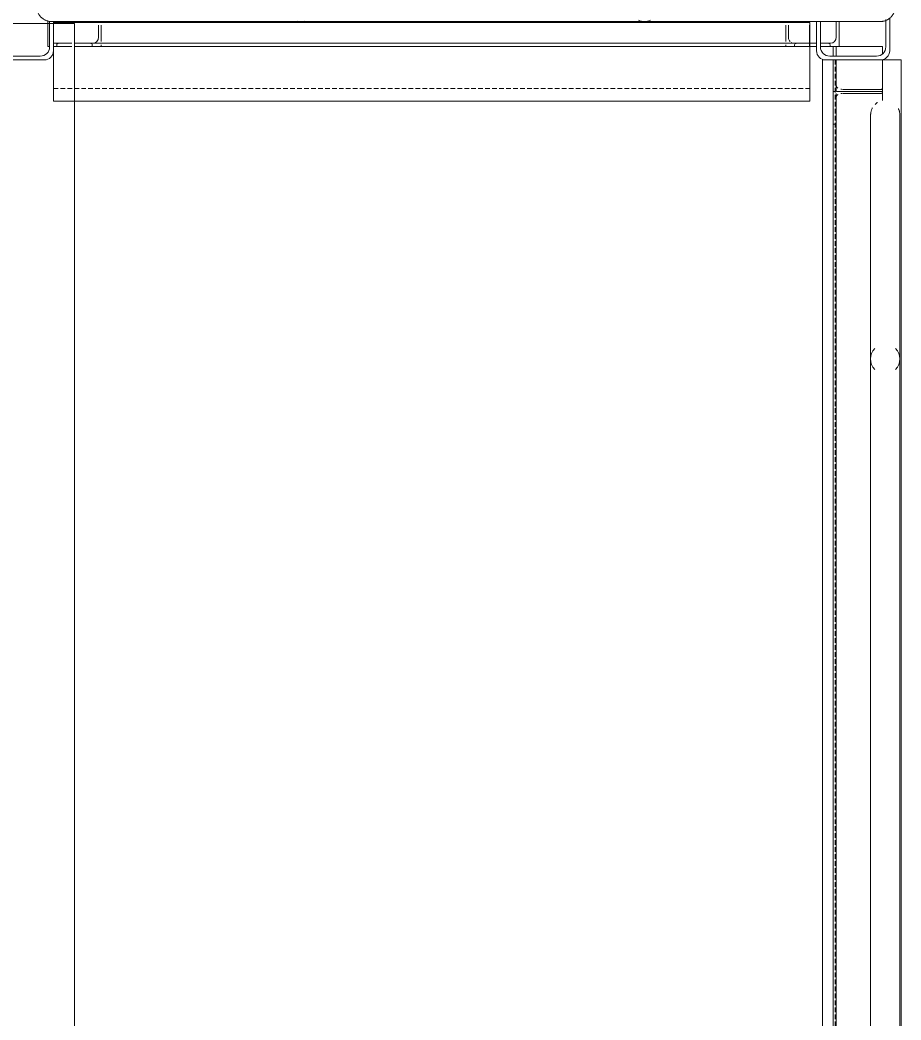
# Model space of a CAD drawing. Header units: centimetres. Extents: x -13617 to -9515, y -261 to 6553.
# Drawn here: x -12694.1 to -12603.7, y 5579.6 to 5682.1 of the extents above; entities that cross this region are included whole.
import ezdxf

# ---------------------------------------------------------------- set-up
doc = ezdxf.new("R2010")
doc.units = ezdxf.units.CM
doc.linetypes.add('_Overhead', pattern=[0.47625, 0.3175, -0.15875])
doc.linetypes.add('Hidden', pattern=[0.714375, 0.47625, -0.238125])
for name, color, linetype, lineweight in [('A-FLOR-HRAL', 7, 'Continuous', 9), ('S-BEAM', 7, 'Continuous', 9), ('S-COLS', 7, 'Continuous', 9)]:
    doc.layers.add(name, color=color, linetype=linetype, lineweight=lineweight)

# ---------------------------------------------------------------- blocks, each defined once
blk = doc.blocks.new('HSS Rectangular-Column - 75 x 75-1752528-Planta patio maniobras')
at = {"layer": 'S-COLS', "color": 253, "true_color": 0xaaaaaa}
for p, q in [((-2.8, 3.75), (2.8, 3.75)), ((2.4, 3.35), (-2.4, 3.35)), ((-3.75, -2.8), (-3.75, 2.8)), ((-3.35, 2.4), (-3.35, -2.4)), ((3.35, 0), (3.35, 0.2)), ((3.75, 0.2), (3.75, 0.07)), ((3.75, 0.2), (3.75, 0.07)), ((3.35, -2.4), (3.35, 0)), ((3.75, 0), (3.75, -2.8)), ((3.75, -0.19), (3.75, -1.41)), ((3.75, -1.41), (3.75, -1.57)), ((3.75, -1.57), (3.75, -1.72)), ((3.75, -1.73), (3.75, -1.86)), ((3.75, -2.2), (3.75, -2.36)), ((3.75, -2.36), (3.75, -2.8)), ((-2.16, -3.75), (-2.8, -3.75)), ((-2.4, -3.35), (-2.16, -3.35)), ((-2.16, -3.35), (2.4, -3.35)), ((2.8, -3.75), (-2.16, -3.75))]:
    blk.add_line(p, q, dxfattribs=at)
for centre, radius, start, end in [((-2.8, 2.8), 0.95, 90, 180), ((-2.4, 2.4), 0.952, 90, 180), ((2.4, 2.4), 0.952, 47.6033, 90), ((2.8, 2.8), 0.95, 21.2128, 90), ((-2.8, -2.8), 0.95, 180, 270), ((-2.4, -2.4), 0.953, 180, 270), ((2.4, -2.4), 0.952, 270, 360), ((2.8, -2.8), 0.95, 270, 360)]:
    blk.add_arc(centre, radius, start, end, dxfattribs=at)
blk = doc.blocks.new('HSS Rectangular-Column - 75 x 75-V113-Planta patio maniobras')
at = {"layer": 'S-COLS', "color": 253, "true_color": 0xaaaaaa}
for p, q in [((-2.8, 3.75), (2.8, 3.75)), ((2.4, 3.35), (-2.4, 3.35)), ((-3.75, -2.8), (-3.75, 0.2)), ((-3.35, 0.2), (-3.35, -2.4)), ((3.35, -2.4), (3.35, 0.39)), ((3.75, 0.54), (3.75, -2.8)), ((-2.06, -3.75), (-2.8, -3.75)), ((2.8, -3.75), (-2.8, -3.75)), ((-2.4, -3.35), (2.4, -3.35)), ((-1.9, -3.75), (-2.03, -3.75)), ((-1.43, -3.75), (-1.54, -3.75)), ((-1.11, -3.75), (-1.27, -3.75)), ((2.8, -3.75), (-1.07, -3.75))]:
    blk.add_line(p, q, dxfattribs=at)
for centre, radius, start, end in [((-2.8, 2.8), 0.95, 90, 150), ((-2.4, 2.4), 0.952, 90, 120), ((2.4, 2.4), 0.952, 60, 90), ((2.8, 2.8), 0.95, 2.8997, 90), ((-2.8, -2.8), 0.95, 180, 270), ((-2.4, -2.4), 0.953, 180, 270), ((2.4, -2.4), 0.952, 270, 360), ((2.8, -2.8), 0.95, 270, 360)]:
    blk.add_arc(centre, radius, start, end, dxfattribs=at)
blk = doc.blocks.new('C Shapes - C12X25-1753966-Planta patio maniobras')
at = {"layer": 'S-BEAM', "color": 254, "true_color": 0xcccccc}
for p, q in [((101.64, 6.34), (-97.85, 6.34)), ((-97.85, -1.71), (-97.85, 6.34)), ((-97.85, 6.34), (-97.85, 5.81)), ((-97.85, 6.34), (-97.85, 5.81)), ((-97.85, 6.34), (101.64, 6.34)), ((-97.85, 6.34), (101.64, 6.34)), ((-97.85, 6.08), (-97.85, 4.23)), ((-97.85, 5.81), (-97.85, 4.23)), ((-97.85, 4.23), (-97.85, 5.81)), ((-97.85, 4.23), (-97.85, 0.65)), ((-97.85, 0.65), (-97.85, 4.23)), ((-97.85, 4.23), (-97.85, -0.28)), ((-97.85, -0.28), (-97.85, 0.65)), ((-97.85, -0.28), (-97.85, 0.65)), ((-97.85, -0.42), (-97.85, -1.37)), ((-97.85, -1.37), (-97.85, -1.71)), ((101.64, -1.71), (-97.85, -1.71)), ((-97.85, -1.71), (95.26, -1.71))]:
    blk.add_line(p, q, dxfattribs=at)
at = {"layer": 'S-BEAM', "color": 254, "linetype": 'Hidden', "true_color": 0xcccccc}
blk.add_line((-97.85, -0.42), (101.64, -0.42), dxfattribs=at)
blk = doc.blocks.new('C Shapes - C12X25-1753967-Planta patio maniobras')
at = {"layer": 'S-BEAM', "color": 254, "true_color": 0xcccccc}
for p, q in [((-101.14, 6.34), (-101.6, 6.34)), ((-101.6, -1.71), (-101.6, 6.34)), ((-101.6, 6.34), (-101.6, 5.81)), ((-101.6, 6.34), (-101.6, 6.27)), ((-101.6, 6.34), (96.12, 6.34)), ((-101.6, 6.27), (-101.6, 5.81)), ((-101.41, 6.34), (-101.29, 6.34)), ((-101.29, 6.34), (-101.15, 6.34)), ((-95.7, 6.34), (-101.14, 6.34)), ((-101.14, 6.34), (-95.7, 6.34)), ((-95.44, 6.34), (-95.7, 6.34)), ((-95.7, 6.34), (-95.44, 6.34)), ((-95.23, 6.34), (-95.44, 6.34)), ((-95.44, 6.34), (-95.23, 6.34)), ((-95.06, 6.34), (-95.22, 6.34)), ((-95.22, 6.34), (-95.06, 6.34)), ((-93.62, 6.34), (-94.92, 6.34)), ((-94.92, 6.34), (-93.62, 6.34)), ((95.26, 6.34), (-93.62, 6.34)), ((-93.62, 6.34), (95.26, 6.34)), ((-101.6, 6.08), (-101.6, 4.19)), ((-101.6, 5.81), (-101.6, 4.19)), ((-101.6, 4.19), (-101.6, 5.81)), ((-101.6, 3.79), (-101.6, 0.65)), ((-101.6, 0.65), (-101.6, 3.79)), ((-101.6, 3.79), (-101.6, -0.28))]:
    blk.add_line(p, q, dxfattribs=at)
blk = doc.blocks.new('C Shapes - C12X25-1753745-Planta patio maniobras')
at = {"layer": 'S-BEAM', "color": 254, "true_color": 0xcccccc}
for p, q in [((95.44, 6.34), (17.86, 6.34)), ((17.86, -1.71), (17.86, 6.34)), ((17.86, 6.34), (95.44, 6.34)), ((17.86, 6.34), (95.44, 6.34)), ((95.44, 5.81), (95.44, 6.34)), ((95.44, 6.32), (95.44, 6.34)), ((95.44, 6.34), (95.44, -1.71)), ((95.44, 6.19), (95.44, 6.32)), ((95.44, 5.81), (95.44, 6.19)), ((17.86, 6.08), (17.86, 5.81)), ((17.86, 6.08), (17.86, 5.95)), ((17.86, 6.08), (17.86, 3.47)), ((17.86, 5.95), (17.86, 5.81)), ((17.86, 5.81), (17.86, 3.47)), ((17.86, 4.19), (17.86, 5.81)), ((95.44, -0.28), (95.44, 6.08)), ((95.44, 5.81), (95.44, 0.65)), ((95.44, 0.65), (95.44, 5.81)), ((17.86, 3.47), (17.86, 4.19)), ((17.86, 3.47), (17.86, 0.65)), ((17.86, 0.65), (17.86, 3.47)), ((17.86, 3.47), (17.86, -0.28)), ((17.86, -0.42), (17.86, 0.65)), ((17.86, -0.42), (17.86, 0.65)), ((95.44, 0.65), (95.44, -0.42)), ((95.44, 0.65), (95.44, 0.36)), ((95.44, 0.36), (95.44, 0.1)), ((95.44, 0.1), (95.44, -0.42)), ((17.86, -0.42), (17.86, -1.71)), ((95.44, -1.71), (95.44, -0.42)), ((95.44, -1.71), (17.86, -1.71)), ((17.86, -1.71), (19.48, -1.71)), ((19.48, -1.71), (19.62, -1.71)), ((19.62, -1.71), (19.75, -1.71)), ((20.01, -1.71), (95.44, -1.71))]:
    blk.add_line(p, q, dxfattribs=at)
at = {"layer": 'S-BEAM', "color": 254, "linetype": 'Hidden', "true_color": 0xcccccc}
blk.add_line((17.86, -0.42), (95.44, -0.42), dxfattribs=at)
blk = doc.blocks.new('M_L Equal Angles - L51X51X3_2-1754338-Planta patio maniobras')
at = {"layer": 'S-BEAM', "color": 254, "true_color": 0xcccccc}
for p, q in [((-12691.26, 5681.96), (-12691.26, 5681.75)), ((-12691.26, 5681.75), (-12691.26, 5679.39)), ((-12615.56, 5681.44), (-12615.56, 5681.56)), ((-12615.56, 5680.35), (-12615.56, 5681.43)), ((-12615.28, 5681.56), (-12615.28, 5681.44)), ((-12615.28, 5681.43), (-12615.28, 5680.35)), ((-12615.56, 5680.19), (-12615.56, 5680.34)), ((-12615.56, 5680.03), (-12615.56, 5680.17)), ((-12615.56, 5679.9), (-12615.56, 5680.02)), ((-12691.26, 5679.39), (-12691.06, 5679.39)), ((-12691.06, 5679.39), (-12691.26, 5679.39)), ((-12690.67, 5679.39), (-12690.34, 5679.39)), ((-12690.34, 5679.39), (-12690.67, 5679.39)), ((-12690.2, 5679.71), (-12690.4, 5679.71)), ((-12690.34, 5679.39), (-12689.05, 5679.39)), ((-12689.05, 5679.39), (-12690.34, 5679.39)), ((-12689.05, 5679.71), (-12690.2, 5679.71)), ((-12688.91, 5679.71), (-12689.05, 5679.71)), ((-12689.05, 5679.39), (-12688.91, 5679.39)), ((-12688.91, 5679.39), (-12689.05, 5679.39)), ((-12688.78, 5679.71), (-12688.91, 5679.71)), ((-12688.91, 5679.39), (-12688.78, 5679.39)), ((-12688.78, 5679.39), (-12688.91, 5679.39)), ((-12686.84, 5679.71), (-12688.52, 5679.71)), ((-12688.52, 5679.39), (-12686.69, 5679.39)), ((-12615.56, 5679.39), (-12688.52, 5679.39)), ((-12686.63, 5679.71), (-12686.84, 5679.71)), ((-12686.69, 5679.39), (-12686.69, 5679.55)), ((-12613.13, 5679.39), (-12686.69, 5679.39)), ((-12613.13, 5679.71), (-12686.63, 5679.71)), ((-12615.56, 5679.39), (-12615.56, 5679.55)), ((-12613.13, 5679.39), (-12615.56, 5679.39)), ((-12614.71, 5679.71), (-12613.13, 5679.71)), ((-12612.39, 5679.71), (-12613.09, 5679.71)), ((-12613.09, 5679.71), (-12612.39, 5679.71)), ((-12612.39, 5679.39), (-12613.09, 5679.39)), ((-12612.39, 5679.39), (-12613.09, 5679.39)), ((-12611.14, 5679.71), (-12611.99, 5679.71)), ((-12611.99, 5679.71), (-12611.14, 5679.71)), ((-12611, 5679.39), (-12611.99, 5679.39)), ((-12611, 5679.39), (-12611.99, 5679.39)), ((-12611, 5679.55), (-12611, 5679.39))]:
    blk.add_line(p, q, dxfattribs=at)
for centre, major_axis, start_param, end_param in [((-12614.71, 5680.35), (0, 0.635), 1.58778, 1.825438), ((-12614.71, 5680.35), (0, 0.635), 1.832596, 2.094395), ((-12614.71, 5680.35), (0, 0.635), 2.110819, 2.349527), ((-12690.4, 5680.35), (0, 0.635), 2.881524, 3.141593), ((-12686.84, 5679.55), (0, 0.159), 6.021386, 6.283185), ((-12686.84, 5679.55), (0, 0.159), 5.235988, 6.021386), ((-12686.84, 5679.55), (0, 0.159), 4.974188, 5.235988), ((-12686.84, 5679.55), (0, 0.159), 4.712389, 4.974188), ((-12614.71, 5680.35), (0, 0.635), 2.632958, 2.873982), ((-12614.71, 5680.35), (0, 0.635), 2.893805, 3.136278), ((-12611.14, 5679.55), (0, 0.159), 6.021386, 6.283185), ((-12611.14, 5679.55), (0, 0.159), 5.759587, 6.021386), ((-12611.14, 5679.55), (0, 0.159), 4.712389, 5.759587)]:
    blk.add_ellipse(centre, major_axis=major_axis, ratio=0.898794, start_param=start_param, end_param=end_param, dxfattribs=at)
blk = doc.blocks.new('M_L Equal Angles - L51X51X3_2-1754533-Planta patio maniobras')
at = {"layer": 'S-BEAM', "color": 254, "true_color": 0xcccccc}
for p, q in [((-24.21, 1.36), (-24.21, 1.23)), ((-24.21, 1.23), (-24.21, 1.36)), ((-24.21, 1.36), (51.18, 1.36)), ((-24.21, 1.36), (51.18, 1.36)), ((-24.21, 1.2), (-24.21, 1.16)), ((-24.21, 1.16), (-24.21, 1.12)), ((-24.21, 1.12), (-24.21, 1.09)), ((-24.21, 1.09), (-24.21, 1.06)), ((-24.21, 1.06), (-24.21, 1.05)), ((-24.21, 1.05), (-24.21, 1.04)), ((-24.21, 1.04), (49.29, 1.04)), ((-24.21, 1.02), (-24.21, 1.04)), ((49.29, 1.04), (51.18, 1.04)), ((51.44, 1.36), (51.56, 1.36)), ((51.44, 1.36), (51.56, 1.36)), ((51.44, 1.04), (51.56, 1.04)), ((51.57, 1.36), (51.71, 1.36)), ((51.57, 1.36), (51.71, 1.36)), ((51.57, 1.04), (51.71, 1.04)), ((51.71, 1.36), (53, 1.36)), ((51.71, 1.36), (53, 1.36)), ((51.71, 1.04), (52.85, 1.04)), ((52.85, 1.04), (53.32, 1.04)), ((53, 1.36), (53.32, 1.36)), ((53, 1.36), (53.32, 1.36)), ((-24.21, 0.96), (-24.21, 1.02)), ((-24.21, 0.86), (-24.21, 0.96)), ((-24.21, 0.86), (-24.21, 0.73)), ((-24.21, 0.73), (-24.21, 0.86)), ((-24.21, 0.72), (-24.21, 0.58)), ((-24.21, 0.58), (-24.21, 0.72)), ((-24.21, 0.57), (-24.21, 0.41)), ((-24.21, 0.41), (-24.21, 0.57)), ((-24.21, 0.41), (-24.21, -0.68)), ((-24.21, -0.68), (-24.21, 0.41)), ((-24.21, -0.68), (-24.21, -0.81)), ((-24.21, -0.81), (-24.21, -0.68)), ((-24.21, -1.07), (-24.21, -1.19)), ((-24.21, -1.19), (-24.21, -1.07))]:
    blk.add_line(p, q, dxfattribs=at)
at = {"layer": 'S-BEAM', "color": 254, "linetype": 'Hidden', "true_color": 0xcccccc}
for p, q in [((-24.21, 1.04), (49.29, 1.04)), ((49.29, 1.04), (51.18, 1.04)), ((51.44, 1.04), (51.56, 1.04)), ((51.57, 1.04), (51.71, 1.04)), ((51.71, 1.04), (52.85, 1.04)), ((52.85, 1.04), (53.32, 1.04))]:
    blk.add_line(p, q, dxfattribs=at)
blk = doc.blocks.new('M_L Equal Angles - L51X51X3_2-1754587-Planta patio maniobras')
at = {"layer": 'S-BEAM', "color": 254, "true_color": 0xcccccc}
for p, q in [((-12686.06, 5681.83), (-12686.06, 5681.95)), ((-12685.77, 5681.95), (-12685.77, 5681.83)), ((-12610.37, 5681.95), (-12610.37, 5680.35)), ((-12686.06, 5681.45), (-12686.06, 5681.57)), ((-12686.06, 5681.3), (-12686.06, 5681.44)), ((-12686.06, 5680.35), (-12686.06, 5681.3)), ((-12685.77, 5681.57), (-12685.77, 5681.45)), ((-12685.77, 5681.44), (-12685.77, 5681.3)), ((-12685.77, 5681.3), (-12685.77, 5680.18)), ((-12610.08, 5679.39), (-12610.08, 5681.94)), ((-12685.77, 5680.18), (-12685.77, 5680.03)), ((-12685.77, 5680.03), (-12685.77, 5679.9)), ((-12690.34, 5679.39), (-12690.34, 5679.55)), ((-12689.05, 5679.39), (-12690.34, 5679.39)), ((-12689.05, 5679.39), (-12690.34, 5679.39)), ((-12689.05, 5679.71), (-12690.2, 5679.71)), ((-12690.2, 5679.71), (-12689.05, 5679.71)), ((-12688.91, 5679.71), (-12689.05, 5679.71)), ((-12689.05, 5679.71), (-12688.91, 5679.71)), ((-12688.91, 5679.39), (-12689.05, 5679.39)), ((-12688.91, 5679.39), (-12689.05, 5679.39)), ((-12688.78, 5679.71), (-12688.91, 5679.71)), ((-12688.91, 5679.71), (-12688.78, 5679.71)), ((-12688.78, 5679.39), (-12688.91, 5679.39)), ((-12688.78, 5679.39), (-12688.91, 5679.39)), ((-12614.5, 5679.71), (-12688.52, 5679.71)), ((-12688.52, 5679.71), (-12686.63, 5679.71)), ((-12685.77, 5679.39), (-12688.52, 5679.39)), ((-12614.65, 5679.39), (-12688.52, 5679.39)), ((-12685.77, 5679.55), (-12685.77, 5679.39)), ((-12613.09, 5679.39), (-12685.77, 5679.39)), ((-12614.65, 5679.55), (-12614.65, 5679.39)), ((-12614.65, 5679.39), (-12613.09, 5679.39)), ((-12613.09, 5679.71), (-12614.5, 5679.71)), ((-12612.39, 5679.71), (-12613.09, 5679.71)), ((-12613.09, 5679.39), (-12612.39, 5679.39)), ((-12612.39, 5679.39), (-12613.09, 5679.39)), ((-12610.94, 5679.71), (-12611.99, 5679.71)), ((-12611.99, 5679.39), (-12610.08, 5679.39)), ((-12610.08, 5679.39), (-12611.99, 5679.39))]:
    blk.add_line(p, q, dxfattribs=at)
for centre, major_axis, start_param, end_param in [((-12686.63, 5680.35), (0, 0.635), 3.141593, 4.712389), ((-12610.94, 5680.35), (0, 0.635), 3.141593, 4.712389), ((-12690.2, 5679.55), (0, 0.159), 1.308997, 1.570796), ((-12690.2, 5679.55), (0, 0.159), 1.047198, 1.308997), ((-12690.2, 5679.55), (0, 0.159), 0.523599, 1.047198), ((-12690.2, 5679.55), (0, 0.159), 0.261799, 0.523599), ((-12690.2, 5679.55), (0, 0.159), 0, 0.261799), ((-12614.5, 5679.55), (0, 0.159), 0.523599, 1.570796), ((-12614.5, 5679.55), (0, 0.159), 0.261799, 0.523599), ((-12614.5, 5679.55), (0, 0.159), 0, 0.261799)]:
    blk.add_ellipse(centre, major_axis=major_axis, ratio=0.898794, start_param=start_param, end_param=end_param, dxfattribs=at)
blk = doc.blocks.new('M_L Equal Angles - L51X51X3_2-1755102-Planta patio maniobras')
at = {"layer": 'S-BEAM', "color": 254, "true_color": 0xcccccc}
for p, q in [((-121.11, 1.36), (62.19, 1.36)), ((-121.11, 1.36), (62.19, 1.36)), ((-120.47, 1.04), (61.56, 1.04)), ((61.56, 1.04), (61.7, 1.04)), ((61.7, 1.04), (61.98, 1.04)), ((62.19, 1.36), (65.41, 1.36)), ((62.19, 1.36), (65.41, 1.36)), ((62.19, 1.04), (62.82, 1.04)), ((62.82, 1.04), (65.41, 1.04)), ((65.81, 1.36), (66.8, 1.36)), ((65.81, 1.36), (66.8, 1.36)), ((65.81, 1.04), (66.8, 1.04)), ((66.8, 1.36), (66.8, 1.33)), ((66.8, 1.33), (66.8, 1.36)), ((66.8, 1.33), (66.8, 1.2)), ((66.8, 1.2), (66.8, 1.33)), ((66.8, 1.04), (66.8, 1.2)), ((66.8, 1.04), (66.8, 0.86)), ((66.8, 0.86), (66.8, 0.74)), ((66.8, 0.74), (66.8, 0.86)), ((66.8, 0.72), (66.8, 0.41)), ((66.8, -3.56), (66.8, 0.72)), ((66.8, 0.41), (66.8, -3.56)), ((61.24, -3.72), (62.09, -3.72)), ((62.09, -3.72), (61.24, -3.72)), ((62.09, -3.72), (62.3, -3.72)), ((62.3, -3.72), (62.09, -3.72)), ((62.3, -3.72), (65.41, -3.72)), ((65.41, -3.72), (62.3, -3.72)), ((66.09, -3.72), (66.8, -3.72)), ((66.8, -3.72), (66.09, -3.72)), ((66.8, -3.72), (66.8, -3.56))]:
    blk.add_line(p, q, dxfattribs=at)
at = {"layer": 'S-BEAM', "color": 254, "linetype": 'Hidden', "true_color": 0xcccccc}
for p, q in [((-120.47, 1.04), (61.56, 1.04)), ((61.56, 1.04), (61.7, 1.04)), ((61.7, 1.04), (61.98, 1.04)), ((62.19, 1.04), (62.82, 1.04)), ((62.82, 1.04), (65.41, 1.04)), ((65.81, 1.04), (66.8, 1.04))]:
    blk.add_line(p, q, dxfattribs=at)
blk = doc.blocks.new('M_L Equal Angles - L51X51X3_2-1755251-Planta patio maniobras')
at = {"layer": 'S-BEAM', "color": 254, "true_color": 0xcccccc}
for p, q in [((-12610.7, 5674.78), (-12610.7, 5671.41)), ((-12610.67, 5674.78), (-12610.7, 5674.78)), ((-12610.7, 5586.96), (-12610.7, 5674.78)), ((-12610.54, 5674.78), (-12610.67, 5674.78)), ((-12609.75, 5674.78), (-12609.91, 5674.78)), ((-12605.78, 5674.78), (-12609.7, 5674.78)), ((-12605.62, 5674.68), (-12605.62, 5674.78)), ((-12610.38, 5671.51), (-12610.38, 5674.15)), ((-12609.7, 5674.57), (-12605.78, 5674.57)), ((-12605.62, 5673.83), (-12605.62, 5674.68)), ((-12605.62, 5674.68), (-12605.62, 5673.83)), ((-12610.7, 5671.41), (-12610.67, 5671.41)), ((-12610.7, 5583.13), (-12610.7, 5671.41)), ((-12610.67, 5671.41), (-12610.54, 5671.41)), ((-12610.38, 5582.65), (-12610.38, 5671.51)), ((-12610.7, 5491.48), (-12610.7, 5586.96)), ((-12610.7, 5491.48), (-12610.7, 5583.13)), ((-12610.38, 5579.67), (-12610.38, 5582.65)), ((-12610.38, 5492.12), (-12610.38, 5579.67))]:
    blk.add_line(p, q, dxfattribs=at)
for centre, major_axis, start_param, end_param in [((-12609.75, 5674.15), (0.635, 0), 2.879793, 3.141593), ((-12609.75, 5674.15), (0.635, 0), 2.617994, 2.879793), ((-12609.75, 5674.15), (0.635, 0), 2.356194, 2.617994), ((-12609.75, 5674.15), (0.635, 0), 1.577244, 1.831952), ((-12605.78, 5674.68), (0.159, 0), 4.712389, 4.974188), ((-12605.78, 5674.68), (0.159, 0), 4.974188, 5.235988), ((-12605.78, 5674.68), (0.159, 0), 5.235988, 6.021386), ((-12605.78, 5674.68), (0.159, 0), 6.021386, 6.283185), ((-12610.54, 5671.51), (0.159, 0), 4.712389, 4.974188), ((-12610.54, 5671.51), (0.159, 0), 4.974188, 5.235988), ((-12610.54, 5671.51), (0.159, 0), 5.235988, 5.759587), ((-12610.54, 5671.51), (0.159, 0), 5.759587, 6.283185)]:
    blk.add_ellipse(centre, major_axis=major_axis, ratio=0.664087, start_param=start_param, end_param=end_param, dxfattribs=at)
blk = doc.blocks.new('M_L Equal Angles - L51X51X3_2-1755276-Planta patio maniobras')
at = {"layer": 'S-BEAM', "color": 254, "true_color": 0xcccccc}
for p, q in [((-12610.7, 5674.78), (-12610.7, 5678)), ((-12610.7, 5674.78), (-12610.7, 5678)), ((-12610.38, 5674.78), (-12610.38, 5678)), ((-12610.38, 5678), (-12610.38, 5675.41)), ((-12610.67, 5674.78), (-12610.7, 5674.78)), ((-12610.7, 5579.31), (-12610.7, 5674.78)), ((-12610.7, 5583.13), (-12610.7, 5674.78)), ((-12610.54, 5674.78), (-12610.67, 5674.78)), ((-12609.75, 5674.78), (-12609.91, 5674.78)), ((-12609.7, 5674.99), (-12605.78, 5674.99)), ((-12605.78, 5674.78), (-12609.7, 5674.78)), ((-12605.62, 5674.68), (-12605.62, 5674.89)), ((-12605.62, 5674.89), (-12605.62, 5674.78)), ((-12610.38, 5674.29), (-12610.38, 5674.57)), ((-12610.38, 5674.15), (-12610.38, 5674.29)), ((-12610.38, 5586.6), (-12610.38, 5674.15)), ((-12605.62, 5673.83), (-12605.62, 5674.68)), ((-12605.62, 5674.68), (-12605.62, 5673.83)), ((-12610.38, 5583.61), (-12610.38, 5586.6)), ((-12610.38, 5494.75), (-12610.38, 5583.61)), ((-12610.7, 5494.86), (-12610.7, 5583.13))]:
    blk.add_line(p, q, dxfattribs=at)
for centre, major_axis, start_param, end_param in [((-12609.75, 5675.41), (0.635, 0), 3.141593, 3.926991), ((-12609.75, 5675.41), (0.635, 0), 4.45059, 4.712389), ((-12605.78, 5674.89), (0.159, 0), 0, 1.570796)]:
    blk.add_ellipse(centre, major_axis=major_axis, ratio=0.664087, start_param=start_param, end_param=end_param, dxfattribs=at)
blk = doc.blocks.new('M_L Equal Angles - L51X51X3_2-V124-Planta patio maniobras')
at = {"layer": 'S-BEAM', "color": 254, "true_color": 0xcccccc}
for p, q in [((-12610.7, 5674.78), (-12610.7, 5678)), ((-12610.7, 5674.78), (-12610.7, 5678)), ((-12610.38, 5675.41), (-12610.38, 5678)), ((-12610.38, 5678), (-12610.38, 5675.41)), ((-12610.67, 5674.78), (-12610.7, 5674.78)), ((-12610.7, 5579.31), (-12610.7, 5674.78)), ((-12610.7, 5583.13), (-12610.7, 5674.78)), ((-12610.54, 5674.78), (-12610.67, 5674.78)), ((-12610.38, 5674.78), (-12610.38, 5675.41)), ((-12609.75, 5674.78), (-12609.91, 5674.78)), ((-12609.7, 5674.99), (-12605.78, 5674.99)), ((-12605.78, 5674.78), (-12609.7, 5674.78)), ((-12605.62, 5674.68), (-12605.62, 5674.89)), ((-12605.62, 5674.89), (-12605.62, 5674.78)), ((-12610.38, 5674.29), (-12610.38, 5674.57)), ((-12610.38, 5674.15), (-12610.38, 5674.29)), ((-12610.38, 5586.6), (-12610.38, 5674.15)), ((-12605.62, 5673.83), (-12605.62, 5674.68)), ((-12605.62, 5674.68), (-12605.62, 5673.83)), ((-12610.38, 5583.61), (-12610.38, 5586.6)), ((-12610.38, 5494.75), (-12610.38, 5583.61)), ((-12610.7, 5494.86), (-12610.7, 5583.13))]:
    blk.add_line(p, q, dxfattribs=at)
for centre, major_axis, start_param, end_param in [((-12609.75, 5675.41), (0.635, 0), 3.141593, 3.403392), ((-12609.75, 5675.41), (0.635, 0), 3.403392, 3.665191), ((-12609.75, 5675.41), (0.635, 0), 3.665191, 3.926991), ((-12609.75, 5675.41), (0.635, 0), 4.45059, 4.706507), ((-12605.78, 5674.89), (0.159, 0), 1.308997, 1.570796), ((-12605.78, 5674.89), (0.159, 0), 0.785398, 1.308997), ((-12605.78, 5674.89), (0.159, 0), 0.523599, 0.785398), ((-12605.78, 5674.89), (0.159, 0), 0.261799, 0.523599), ((-12605.78, 5674.89), (0.159, 0), 0, 0.261799)]:
    blk.add_ellipse(centre, major_axis=major_axis, ratio=0.664087, start_param=start_param, end_param=end_param, dxfattribs=at)
blk = doc.blocks.new('M_L Equal Angles - L51X51X3_2-V125-Planta patio maniobras')
at = {"layer": 'S-BEAM', "color": 254, "true_color": 0xcccccc}
for p, q in [((-12610.7, 5674.78), (-12610.7, 5671.41)), ((-12610.49, 5674.78), (-12610.7, 5674.78)), ((-12610.7, 5586.96), (-12610.7, 5674.78)), ((-12610.18, 5674.78), (-12610.35, 5674.78)), ((-12609.97, 5674.78), (-12610.18, 5674.78)), ((-12609.71, 5674.78), (-12609.96, 5674.78)), ((-12605.62, 5674.78), (-12609.7, 5674.78)), ((-12605.62, 5674.68), (-12605.62, 5674.78)), ((-12610.38, 5671.51), (-12610.38, 5674.15)), ((-12609.7, 5674.57), (-12605.78, 5674.57)), ((-12605.62, 5673.83), (-12605.62, 5674.68)), ((-12605.62, 5674.68), (-12605.62, 5673.83)), ((-12610.7, 5671.41), (-12610.54, 5671.41)), ((-12610.7, 5583.13), (-12610.7, 5671.41)), ((-12610.38, 5582.65), (-12610.38, 5671.51)), ((-12610.7, 5491.48), (-12610.7, 5586.96)), ((-12610.7, 5491.48), (-12610.7, 5583.13)), ((-12610.38, 5579.67), (-12610.38, 5582.65)), ((-12610.38, 5492.12), (-12610.38, 5579.67))]:
    blk.add_line(p, q, dxfattribs=at)
for centre, major_axis, start_param, end_param in [((-12609.75, 5674.15), (0.635, 0), 2.356194, 3.141593), ((-12609.75, 5674.15), (0.635, 0), 1.570796, 1.832596), ((-12605.78, 5674.68), (0.159, 0), 4.712389, 6.283185), ((-12610.54, 5671.51), (0.159, 0), 4.712389, 4.974188), ((-12610.54, 5671.51), (0.159, 0), 4.974188, 6.283185)]:
    blk.add_ellipse(centre, major_axis=major_axis, ratio=0.664087, start_param=start_param, end_param=end_param, dxfattribs=at)
blk = doc.blocks.new('Railings 1 - Railings 1-1757738-Planta patio maniobras')
at = {"layer": 'A-FLOR-HRAL', "color": 254, "true_color": 0xd4d4d4}
for p, q in [((-12690.53, 5681.75), (-12690.54, 5681.75)), ((-12689.49, 5681.75), (-12690.53, 5681.75)), ((-12681.39, 5681.75), (-12682.72, 5681.75)), ((-12613.39, 5681.75), (-12681.39, 5681.75)), ((-12664.95, 5681.75), (-12666.42, 5681.75)), ((-12629.71, 5681.75), (-12631.18, 5681.75)), ((-12605.5, 5681.75), (-12605.95, 5681.75)), ((-12605.5, 5681.75), (-12605.49, 5681.75)), ((-12690.53, 5678.75), (-12689.49, 5678.75)), ((-12682.72, 5678.75), (-12681.39, 5678.75)), ((-12681.39, 5678.75), (-12613.39, 5678.75)), ((-12666.42, 5678.75), (-12664.95, 5678.75)), ((-12631.18, 5678.75), (-12629.71, 5678.75)), ((-12605.95, 5678.75), (-12605.5, 5678.75)), ((-12605.49, 5678.75), (-12605.5, 5678.75))]:
    blk.add_line(p, q, dxfattribs=at)
at = {"layer": 'A-FLOR-HRAL', "color": 254, "true_color": 0xd4d4d4, "flags": 128}
for points in [[(-12692.04, 5680.25), (-12692.04, 5680.31), (-12692.03, 5680.37), (-12692.03, 5680.43), (-12692.02, 5680.49), (-12692.01, 5680.55), (-12692, 5680.61), (-12691.98, 5680.67), (-12691.96, 5680.73), (-12691.94, 5680.78), (-12691.92, 5680.84), (-12691.9, 5680.89), (-12691.87, 5680.95), (-12691.84, 5681), (-12691.81, 5681.05), (-12691.78, 5681.1), (-12691.74, 5681.15), (-12691.71, 5681.2), (-12691.67, 5681.24), (-12691.63, 5681.29), (-12691.58, 5681.33), (-12691.54, 5681.37), (-12691.49, 5681.41), (-12691.45, 5681.45), (-12691.4, 5681.48), (-12691.35, 5681.52), (-12691.3, 5681.55), (-12691.25, 5681.58), (-12691.19, 5681.6), (-12691.14, 5681.63), (-12691.08, 5681.65), (-12691.03, 5681.67), (-12690.97, 5681.69), (-12690.91, 5681.71), (-12690.85, 5681.72), (-12690.79, 5681.73), (-12690.73, 5681.74), (-12690.68, 5681.75), (-12690.62, 5681.75), (-12690.56, 5681.75), (-12690.54, 5681.75)], [(-12690.54, 5681.75), (-12690.53, 5681.75), (-12690.51, 5681.75), (-12690.48, 5681.75), (-12690.44, 5681.75), (-12690.38, 5681.75), (-12690.31, 5681.75), (-12690.23, 5681.75), (-12690.13, 5681.75), (-12690.03, 5681.75), (-12689.91, 5681.75), (-12689.78, 5681.75), (-12689.63, 5681.75), (-12689.48, 5681.75), (-12689.32, 5681.75), (-12689.14, 5681.75), (-12688.96, 5681.75), (-12688.76, 5681.75), (-12688.55, 5681.75), (-12688.34, 5681.75), (-12688.11, 5681.75), (-12687.88, 5681.75), (-12687.64, 5681.75), (-12687.39, 5681.75), (-12687.13, 5681.75), (-12686.86, 5681.75), (-12686.59, 5681.75), (-12686.31, 5681.75), (-12686.02, 5681.75), (-12685.73, 5681.75), (-12685.44, 5681.75), (-12685.14, 5681.75), (-12684.83, 5681.75), (-12684.52, 5681.75), (-12684.21, 5681.75), (-12683.9, 5681.75), (-12683.58, 5681.75), (-12683.26, 5681.75), (-12682.95, 5681.75), (-12682.72, 5681.75)], [(-12681.39, 5681.75), (-12681.71, 5681.75), (-12682.03, 5681.75), (-12682.35, 5681.75), (-12682.67, 5681.75), (-12682.99, 5681.75), (-12683.3, 5681.75), (-12683.61, 5681.75), (-12683.92, 5681.75), (-12684.22, 5681.75), (-12684.52, 5681.75), (-12684.81, 5681.75), (-12685.1, 5681.75), (-12685.38, 5681.75), (-12685.66, 5681.75), (-12685.93, 5681.75), (-12686.19, 5681.75), (-12686.45, 5681.75), (-12686.69, 5681.75), (-12686.93, 5681.75), (-12687.16, 5681.75), (-12687.38, 5681.75), (-12687.6, 5681.75), (-12687.8, 5681.75), (-12687.99, 5681.75), (-12688.17, 5681.75), (-12688.34, 5681.75), (-12688.5, 5681.75), (-12688.65, 5681.75), (-12688.79, 5681.75), (-12688.91, 5681.75), (-12689.03, 5681.75), (-12689.13, 5681.75), (-12689.22, 5681.75), (-12689.3, 5681.75), (-12689.36, 5681.75), (-12689.41, 5681.75), (-12689.45, 5681.75), (-12689.48, 5681.75), (-12689.49, 5681.75)], [(-12613.39, 5681.75), (-12613.17, 5681.75), (-12612.86, 5681.75), (-12612.54, 5681.75), (-12612.23, 5681.75), (-12611.92, 5681.75), (-12611.61, 5681.75), (-12611.3, 5681.75), (-12611, 5681.75), (-12610.71, 5681.75), (-12610.42, 5681.75), (-12610.14, 5681.75), (-12609.86, 5681.75), (-12609.59, 5681.75), (-12609.32, 5681.75), (-12609.06, 5681.75), (-12608.81, 5681.75), (-12608.57, 5681.75), (-12608.34, 5681.75), (-12608.12, 5681.75), (-12607.9, 5681.75), (-12607.7, 5681.75), (-12607.5, 5681.75), (-12607.32, 5681.75), (-12607.15, 5681.75), (-12606.98, 5681.75), (-12606.83, 5681.75), (-12606.69, 5681.75), (-12606.56, 5681.75), (-12606.45, 5681.75), (-12606.34, 5681.75), (-12606.25, 5681.75), (-12606.17, 5681.75), (-12606.1, 5681.75), (-12606.05, 5681.75), (-12606, 5681.75), (-12605.97, 5681.75), (-12605.96, 5681.75), (-12605.95, 5681.75)], [(-12605.49, 5681.75), (-12605.5, 5681.75), (-12605.52, 5681.75), (-12605.55, 5681.75), (-12605.6, 5681.75), (-12605.65, 5681.75), (-12605.72, 5681.75), (-12605.81, 5681.75), (-12605.9, 5681.75), (-12606.01, 5681.75), (-12606.13, 5681.75), (-12606.26, 5681.75), (-12606.4, 5681.75), (-12606.55, 5681.75), (-12606.72, 5681.75), (-12606.89, 5681.75), (-12607.08, 5681.75), (-12607.27, 5681.75), (-12607.48, 5681.75), (-12607.7, 5681.75), (-12607.92, 5681.75), (-12608.15, 5681.75), (-12608.4, 5681.75), (-12608.65, 5681.75), (-12608.91, 5681.75), (-12609.17, 5681.75), (-12609.44, 5681.75), (-12609.72, 5681.75), (-12610.01, 5681.75), (-12610.3, 5681.75), (-12610.6, 5681.75), (-12610.9, 5681.75), (-12611.2, 5681.75), (-12611.51, 5681.75), (-12611.82, 5681.75), (-12612.13, 5681.75), (-12612.45, 5681.75), (-12612.77, 5681.75), (-12613.09, 5681.75), (-12613.39, 5681.75)], [(-12605.49, 5681.75), (-12605.43, 5681.75), (-12605.37, 5681.75), (-12605.31, 5681.74), (-12605.26, 5681.74), (-12605.2, 5681.72), (-12605.14, 5681.71), (-12605.08, 5681.7), (-12605.02, 5681.68), (-12604.97, 5681.66), (-12604.91, 5681.64), (-12604.86, 5681.61), (-12604.8, 5681.58), (-12604.75, 5681.56), (-12604.7, 5681.53), (-12604.65, 5681.49), (-12604.6, 5681.46), (-12604.55, 5681.42), (-12604.51, 5681.38), (-12604.46, 5681.34), (-12604.42, 5681.3), (-12604.38, 5681.26), (-12604.34, 5681.21), (-12604.3, 5681.16), (-12604.27, 5681.11), (-12604.23, 5681.06), (-12604.2, 5681.01), (-12604.17, 5680.96), (-12604.14, 5680.91), (-12604.12, 5680.85), (-12604.1, 5680.8), (-12604.08, 5680.74), (-12604.06, 5680.68), (-12604.04, 5680.63), (-12604.03, 5680.57), (-12604.02, 5680.51), (-12604.01, 5680.45), (-12604, 5680.39), (-12604, 5680.33), (-12603.99, 5680.27), (-12603.99, 5680.25)], [(-12690.54, 5678.75), (-12690.6, 5678.76), (-12690.66, 5678.76), (-12690.72, 5678.76), (-12690.78, 5678.77), (-12690.84, 5678.78), (-12690.9, 5678.8), (-12690.95, 5678.81), (-12691.01, 5678.83), (-12691.07, 5678.85), (-12691.12, 5678.87), (-12691.18, 5678.9), (-12691.23, 5678.92), (-12691.28, 5678.95), (-12691.34, 5678.98), (-12691.39, 5679.02), (-12691.43, 5679.05), (-12691.48, 5679.09), (-12691.53, 5679.13), (-12691.57, 5679.17), (-12691.62, 5679.21), (-12691.66, 5679.25), (-12691.7, 5679.3), (-12691.73, 5679.35), (-12691.77, 5679.39), (-12691.8, 5679.44), (-12691.83, 5679.49), (-12691.86, 5679.55), (-12691.89, 5679.6), (-12691.91, 5679.66), (-12691.94, 5679.71), (-12691.96, 5679.77), (-12691.98, 5679.82), (-12691.99, 5679.88), (-12692.01, 5679.94), (-12692.02, 5680), (-12692.03, 5680.06), (-12692.03, 5680.12), (-12692.04, 5680.18), (-12692.04, 5680.24), (-12692.04, 5680.25)], [(-12603.99, 5680.25), (-12604, 5680.19), (-12604, 5680.13), (-12604, 5680.07), (-12604.01, 5680.02), (-12604.02, 5679.96), (-12604.04, 5679.9), (-12604.05, 5679.84), (-12604.07, 5679.78), (-12604.09, 5679.73), (-12604.11, 5679.67), (-12604.14, 5679.62), (-12604.16, 5679.56), (-12604.19, 5679.51), (-12604.22, 5679.46), (-12604.26, 5679.41), (-12604.29, 5679.36), (-12604.33, 5679.31), (-12604.37, 5679.27), (-12604.41, 5679.22), (-12604.45, 5679.18), (-12604.49, 5679.14), (-12604.54, 5679.1), (-12604.59, 5679.06), (-12604.63, 5679.03), (-12604.68, 5678.99), (-12604.73, 5678.96), (-12604.79, 5678.93), (-12604.84, 5678.9), (-12604.9, 5678.88), (-12604.95, 5678.86), (-12605.01, 5678.84), (-12605.06, 5678.82), (-12605.12, 5678.8), (-12605.18, 5678.79), (-12605.24, 5678.78), (-12605.3, 5678.77), (-12605.36, 5678.76), (-12605.42, 5678.76), (-12605.48, 5678.75), (-12605.49, 5678.75)], [(-12688.4, 5678.75), (-12688.62, 5678.75), (-12688.82, 5678.75), (-12689.01, 5678.75), (-12689.19, 5678.75), (-12689.37, 5678.75), (-12689.53, 5678.75), (-12689.68, 5678.75), (-12689.82, 5678.75), (-12689.94, 5678.75), (-12690.06, 5678.75), (-12690.16, 5678.75), (-12690.25, 5678.75), (-12690.33, 5678.75), (-12690.4, 5678.75), (-12690.45, 5678.75), (-12690.49, 5678.75), (-12690.52, 5678.75), (-12690.54, 5678.75), (-12690.54, 5678.75)], [(-12690.54, 5678.75), (-12690.53, 5678.75), (-12690.53, 5678.75)], [(-12689.49, 5678.75), (-12689.47, 5678.75), (-12689.43, 5678.75), (-12689.39, 5678.75), (-12689.33, 5678.75), (-12689.26, 5678.75), (-12689.17, 5678.75), (-12689.08, 5678.75), (-12688.97, 5678.75), (-12688.85, 5678.75), (-12688.71, 5678.75), (-12688.57, 5678.75), (-12688.42, 5678.75), (-12688.25, 5678.75), (-12688.07, 5678.75), (-12687.89, 5678.75), (-12687.69, 5678.75), (-12687.48, 5678.75), (-12687.26, 5678.75), (-12687.04, 5678.75), (-12686.8, 5678.75), (-12686.56, 5678.75), (-12686.31, 5678.75), (-12686.05, 5678.75), (-12685.78, 5678.75), (-12685.51, 5678.75), (-12685.23, 5678.75), (-12684.94, 5678.75), (-12684.65, 5678.75), (-12684.35, 5678.75), (-12684.05, 5678.75), (-12683.75, 5678.75), (-12683.44, 5678.75), (-12683.13, 5678.75), (-12682.81, 5678.75), (-12682.49, 5678.75), (-12682.18, 5678.75), (-12681.86, 5678.75), (-12681.54, 5678.75), (-12681.39, 5678.75)], [(-12682.72, 5678.75), (-12683.04, 5678.75), (-12683.36, 5678.75), (-12683.68, 5678.75), (-12683.99, 5678.75), (-12684.31, 5678.75), (-12684.62, 5678.75), (-12684.92, 5678.75), (-12685.23, 5678.75), (-12685.53, 5678.75), (-12685.82, 5678.75), (-12686.11, 5678.75), (-12686.39, 5678.75), (-12686.67, 5678.75), (-12686.92, 5678.75)], [(-12613.39, 5678.75), (-12613.07, 5678.75), (-12612.75, 5678.75), (-12612.44, 5678.75), (-12612.12, 5678.75), (-12611.81, 5678.75), (-12611.49, 5678.75), (-12611.19, 5678.75), (-12610.88, 5678.75), (-12610.58, 5678.75), (-12610.29, 5678.75), (-12610, 5678.75), (-12609.71, 5678.75), (-12609.43, 5678.75), (-12609.16, 5678.75), (-12608.89, 5678.75), (-12608.64, 5678.75), (-12608.39, 5678.75), (-12608.14, 5678.75), (-12607.91, 5678.75), (-12607.69, 5678.75), (-12607.47, 5678.75), (-12607.26, 5678.75), (-12607.07, 5678.75), (-12606.88, 5678.75), (-12606.71, 5678.75), (-12606.54, 5678.75), (-12606.39, 5678.75), (-12606.25, 5678.75), (-12606.12, 5678.75), (-12606, 5678.75), (-12605.9, 5678.75), (-12605.8, 5678.75), (-12605.72, 5678.75), (-12605.65, 5678.75), (-12605.59, 5678.75), (-12605.55, 5678.75), (-12605.52, 5678.75), (-12605.5, 5678.75), (-12605.49, 5678.75)], [(-12609.51, 5678.75), (-12609.76, 5678.75), (-12610.04, 5678.75), (-12610.32, 5678.75), (-12610.61, 5678.75), (-12610.9, 5678.75), (-12611.2, 5678.75), (-12611.5, 5678.75), (-12611.81, 5678.75), (-12612.12, 5678.75), (-12612.43, 5678.75), (-12612.75, 5678.75), (-12613.06, 5678.75), (-12613.38, 5678.75)], [(-12605.95, 5678.75), (-12605.97, 5678.75), (-12605.99, 5678.75), (-12606.03, 5678.75), (-12606.08, 5678.75), (-12606.14, 5678.75), (-12606.22, 5678.75), (-12606.31, 5678.75), (-12606.41, 5678.75)]]:
    blk.add_lwpolyline(points, dxfattribs=at)
at = {"layer": 'A-FLOR-HRAL', "color": 254, "true_color": 0xd4d4d4}
for centre, start_param, end_param in [((-12664.95, 5680.25), 6.021386, 6.544985), ((-12629.71, 5680.25), 5.867329, 6.698434), ((-12629.71, 5680.25), 2.726344, 3.557449), ((-12664.95, 5680.25), 2.879793, 3.403392)]:
    blk.add_ellipse(centre, major_axis=(0, 1.5), ratio=0.999929, start_param=start_param, end_param=end_param, dxfattribs=at)
blk = doc.blocks.new('Railings 11 - Railings 8-1759307-Planta patio maniobras')
at = {"layer": 'A-FLOR-HRAL', "color": 254, "true_color": 0xd4d4d4}
for p, q in [((-13045.89, 5664.73), (-13045.89, 5500.95)), ((-13042.89, 5500.95), (-13042.89, 5664.73))]:
    blk.add_line(p, q, dxfattribs=at)
at = {"layer": 'A-FLOR-HRAL', "color": 254, "true_color": 0xd4d4d4, "flags": 128}
for points in [[(-13045.43, 5673.8), (-13045.39, 5673.84), (-13045.34, 5673.88), (-13045.3, 5673.92), (-13045.25, 5673.96), (-13045.2, 5673.99), (-13045.17, 5674)], [(-13045.89, 5672.73), (-13045.89, 5672.79), (-13045.88, 5672.85), (-13045.88, 5672.91), (-13045.87, 5672.97), (-13045.86, 5673.02), (-13045.84, 5673.08), (-13045.83, 5673.14), (-13045.81, 5673.2), (-13045.79, 5673.25), (-13045.77, 5673.31), (-13045.74, 5673.37), (-13045.72, 5673.42), (-13045.69, 5673.47)], [(-13045.89, 5672.73), (-13045.89, 5672.72), (-13045.89, 5672.7), (-13045.89, 5672.67), (-13045.89, 5672.62), (-13045.89, 5672.57), (-13045.89, 5672.5), (-13045.89, 5672.41), (-13045.89, 5672.32), (-13045.89, 5672.21), (-13045.89, 5672.09), (-13045.89, 5671.96), (-13045.89, 5671.82), (-13045.89, 5671.67), (-13045.89, 5671.5), (-13045.89, 5671.33), (-13045.89, 5671.14), (-13045.89, 5670.95), (-13045.89, 5670.74), (-13045.89, 5670.53), (-13045.89, 5670.3), (-13045.89, 5670.07), (-13045.89, 5669.82), (-13045.89, 5669.57), (-13045.89, 5669.31), (-13045.89, 5669.05), (-13045.89, 5668.78), (-13045.89, 5668.5), (-13045.89, 5668.21), (-13045.89, 5667.92), (-13045.89, 5667.63), (-13045.89, 5667.32), (-13045.89, 5667.02), (-13045.89, 5666.71), (-13045.89, 5666.4), (-13045.89, 5666.09), (-13045.89, 5665.77), (-13045.89, 5665.45), (-13045.89, 5665.13), (-13045.89, 5664.81), (-13045.89, 5664.73)], [(-13045.89, 5671.78), (-13045.89, 5671.93), (-13045.89, 5672.06), (-13045.89, 5672.18), (-13045.89, 5672.29), (-13045.89, 5672.39), (-13045.89, 5672.48), (-13045.89, 5672.55), (-13045.89, 5672.61), (-13045.89, 5672.66), (-13045.89, 5672.69), (-13045.89, 5672.72), (-13045.89, 5672.73), (-13045.89, 5672.73)], [(-13043.04, 5673.38), (-13043.01, 5673.33), (-13042.99, 5673.27), (-13042.97, 5673.21), (-13042.95, 5673.16), (-13042.93, 5673.1), (-13042.92, 5673.04), (-13042.91, 5672.98), (-13042.9, 5672.92), (-13042.89, 5672.86), (-13042.89, 5672.8), (-13042.89, 5672.74), (-13042.89, 5672.73)], [(-13042.89, 5664.73), (-13042.89, 5665.05), (-13042.89, 5665.37), (-13042.89, 5665.68), (-13042.89, 5666), (-13042.89, 5666.32), (-13042.89, 5666.63), (-13042.89, 5666.94), (-13042.89, 5667.24), (-13042.89, 5667.54), (-13042.89, 5667.84), (-13042.89, 5668.13), (-13042.89, 5668.42), (-13042.89, 5668.7), (-13042.89, 5668.98), (-13042.89, 5669.24), (-13042.89, 5669.5), (-13042.89, 5669.76), (-13042.89, 5670), (-13042.89, 5670.24), (-13042.89, 5670.47), (-13042.89, 5670.68), (-13042.89, 5670.89), (-13042.89, 5671.09), (-13042.89, 5671.28), (-13042.89, 5671.46), (-13042.89, 5671.63), (-13042.89, 5671.78), (-13042.89, 5671.93), (-13042.89, 5672.06), (-13042.89, 5672.18), (-13042.89, 5672.29), (-13042.89, 5672.39), (-13042.89, 5672.48), (-13042.89, 5672.55), (-13042.89, 5672.61), (-13042.89, 5672.66), (-13042.89, 5672.69), (-13042.89, 5672.72), (-13042.89, 5672.73), (-13042.89, 5672.73)], [(-13042.89, 5672.73), (-13042.89, 5672.72), (-13042.89, 5672.7), (-13042.89, 5672.67), (-13042.89, 5672.62), (-13042.89, 5672.57), (-13042.89, 5672.5), (-13042.89, 5672.41), (-13042.89, 5672.32), (-13042.89, 5672.21), (-13042.89, 5672.09), (-13042.89, 5671.96), (-13042.89, 5671.82), (-13042.89, 5671.67), (-13042.89, 5671.5), (-13042.89, 5671.33), (-13042.89, 5671.14), (-13042.89, 5670.95), (-13042.89, 5670.74), (-13042.89, 5670.53), (-13042.89, 5670.3), (-13042.89, 5670.07), (-13042.89, 5669.82)], [(-13042.89, 5669.8), (-13042.89, 5669.57), (-13042.89, 5669.31), (-13042.89, 5669.05), (-13042.89, 5668.78), (-13042.89, 5668.5), (-13042.89, 5668.21), (-13042.89, 5667.92), (-13042.89, 5667.63), (-13042.89, 5667.32), (-13042.89, 5667.02), (-13042.89, 5666.71), (-13042.89, 5666.4), (-13042.89, 5666.09), (-13042.89, 5665.77), (-13042.89, 5665.45), (-13042.89, 5665.13), (-13042.89, 5664.81)], [(-13045.89, 5664.73), (-13045.89, 5665.05), (-13045.89, 5665.37), (-13045.89, 5665.68), (-13045.89, 5666), (-13045.89, 5666.32), (-13045.89, 5666.63), (-13045.89, 5666.94), (-13045.89, 5667.24), (-13045.89, 5667.54), (-13045.89, 5667.84), (-13045.89, 5668.13), (-13045.89, 5668.42), (-13045.89, 5668.61)]]:
    blk.add_lwpolyline(points, dxfattribs=at)
at = {"layer": 'A-FLOR-HRAL', "color": 254, "true_color": 0xd4d4d4}
for start, end in [(135, 225), (315, 45)]:
    blk.add_arc((-13044.39, 5647.7), 1.5, start, end, dxfattribs=at)
blk = doc.blocks.new('PQ_RVR_EST-01_ZZ_ZZ_MO_T_A_rvt-1-Planta patio maniobras')
at = {"layer": 'A-FLOR-HRAL', "color": 254, "linetype": '_Overhead', "lineweight": 9, "true_color": 0xd4d4d4}
for name, p in [('Railings 1 - Railings 1-1757738-Planta patio maniobras', (-0.34, 3.19)), ('Railings 11 - Railings 8-1759307-Planta patio maniobras', (439.04, -0.36))]:
    blk.add_blockref(name, p, dxfattribs=at)
at = {"layer": 'S-BEAM', "color": 254, "linetype": '_Overhead', "lineweight": 9, "true_color": 0xd4d4d4}
for name, p in [('M_L Equal Angles - L51X51X3_2-1754338-Planta patio maniobras', (0, 0)), ('M_L Equal Angles - L51X51X3_2-1754587-Planta patio maniobras', (0, 0)), ('C Shapes - C12X25-1753745-Planta patio maniobras', (-12708.53, 5675.49)), ('M_L Equal Angles - L51X51X3_2-1755276-Planta patio maniobras', (0, 0)), ('M_L Equal Angles - L51X51X3_2-V124-Planta patio maniobras', (0, 0)), ('M_L Equal Angles - L51X51X3_2-1755251-Planta patio maniobras', (0, 0)), ('M_L Equal Angles - L51X51X3_2-V125-Planta patio maniobras', (0, 0))]:
    blk.add_blockref(name, p, dxfattribs=at)
for name, p, rotation in [('M_L Equal Angles - L51X51X3_2-1754533-Planta patio maniobras', (-12637.34, 5680.75), 180), ('C Shapes - C12X25-1753967-Planta patio maniobras', (-12694.86, 5580.15), 270), ('M_L Equal Angles - L51X51X3_2-1755102-Planta patio maniobras', (-12609.34, 5612.59), 90), ('C Shapes - C12X25-1753966-Planta patio maniobras', (-12610.07, 5580.15), 270)]:
    blk.add_blockref(name, p, dxfattribs=dict(at, rotation=rotation))
at = {"layer": 'S-COLS', "color": 254, "linetype": '_Overhead', "lineweight": 9, "true_color": 0xd4d4d4}
for name, p in [('HSS Rectangular-Column - 75 x 75-1752528-Planta patio maniobras', (-12694.42, 5681.75)), ('HSS Rectangular-Column - 75 x 75-V113-Planta patio maniobras', (-12608.64, 5681.75))]:
    blk.add_blockref(name, p, dxfattribs=at)

msp = doc.modelspace()

# ---------------------------------------------------------------- block references
at = {"lineweight": 5}
msp.add_blockref('PQ_RVR_EST-01_ZZ_ZZ_MO_T_A_rvt-1-Planta patio maniobras', (0, 0), dxfattribs=at)

doc.saveas('drawing.dxf')
